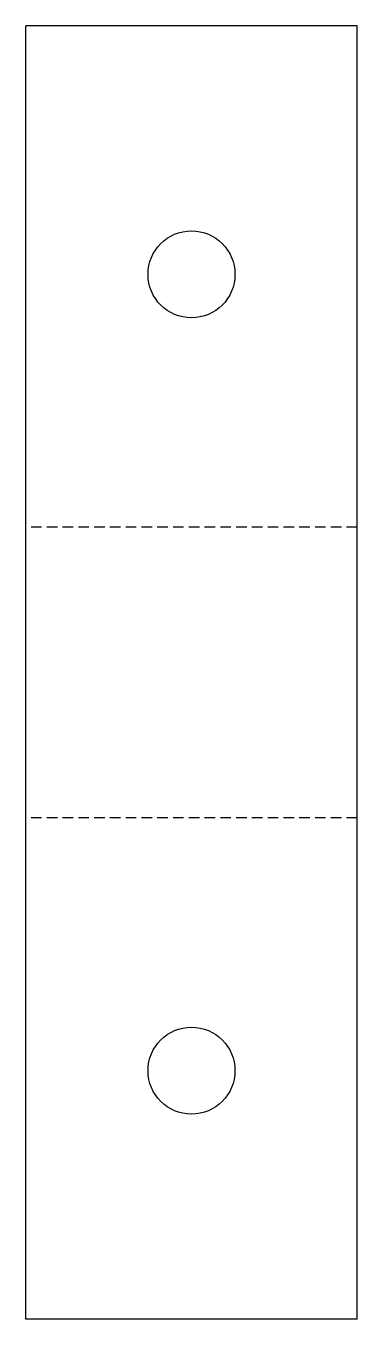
# Model space of a CAD drawing. Header units: millimetres. Extents: x -20 to 20, y -126 to 30.
import ezdxf

# ---------------------------------------------------------------- set-up
doc = ezdxf.new("R2010")
doc.units = ezdxf.units.MM
doc.linetypes.add('HIDDEN', pattern=[1.905, 1.27, -0.635])

msp = doc.modelspace()

# ---------------------------------------------------------------- linework, layer by layer
at = {"color": 7, "linetype": 'Continuous', "lineweight": 25}
for p, q in [((20, 30), (-20, 30)), ((-20, -126.14), (-20, 30)), ((20, -126.14), (20, 30)), ((20, -126.14), (-20, -126.14))]:
    msp.add_line(p, q, dxfattribs=at)
at = {"color": 7, "linetype": 'HIDDEN'}
for p, q in [((20, -30.53), (-20, -30.53)), ((20, -65.6), (-20, -65.6))]:
    msp.add_line(p, q, dxfattribs=at)
at = {"color": 7, "linetype": 'Continuous', "lineweight": 25}
for centre in [(0, 0), (0, -96.14)]:
    msp.add_circle(centre, 5.25, dxfattribs=at)

doc.saveas('drawing.dxf')
